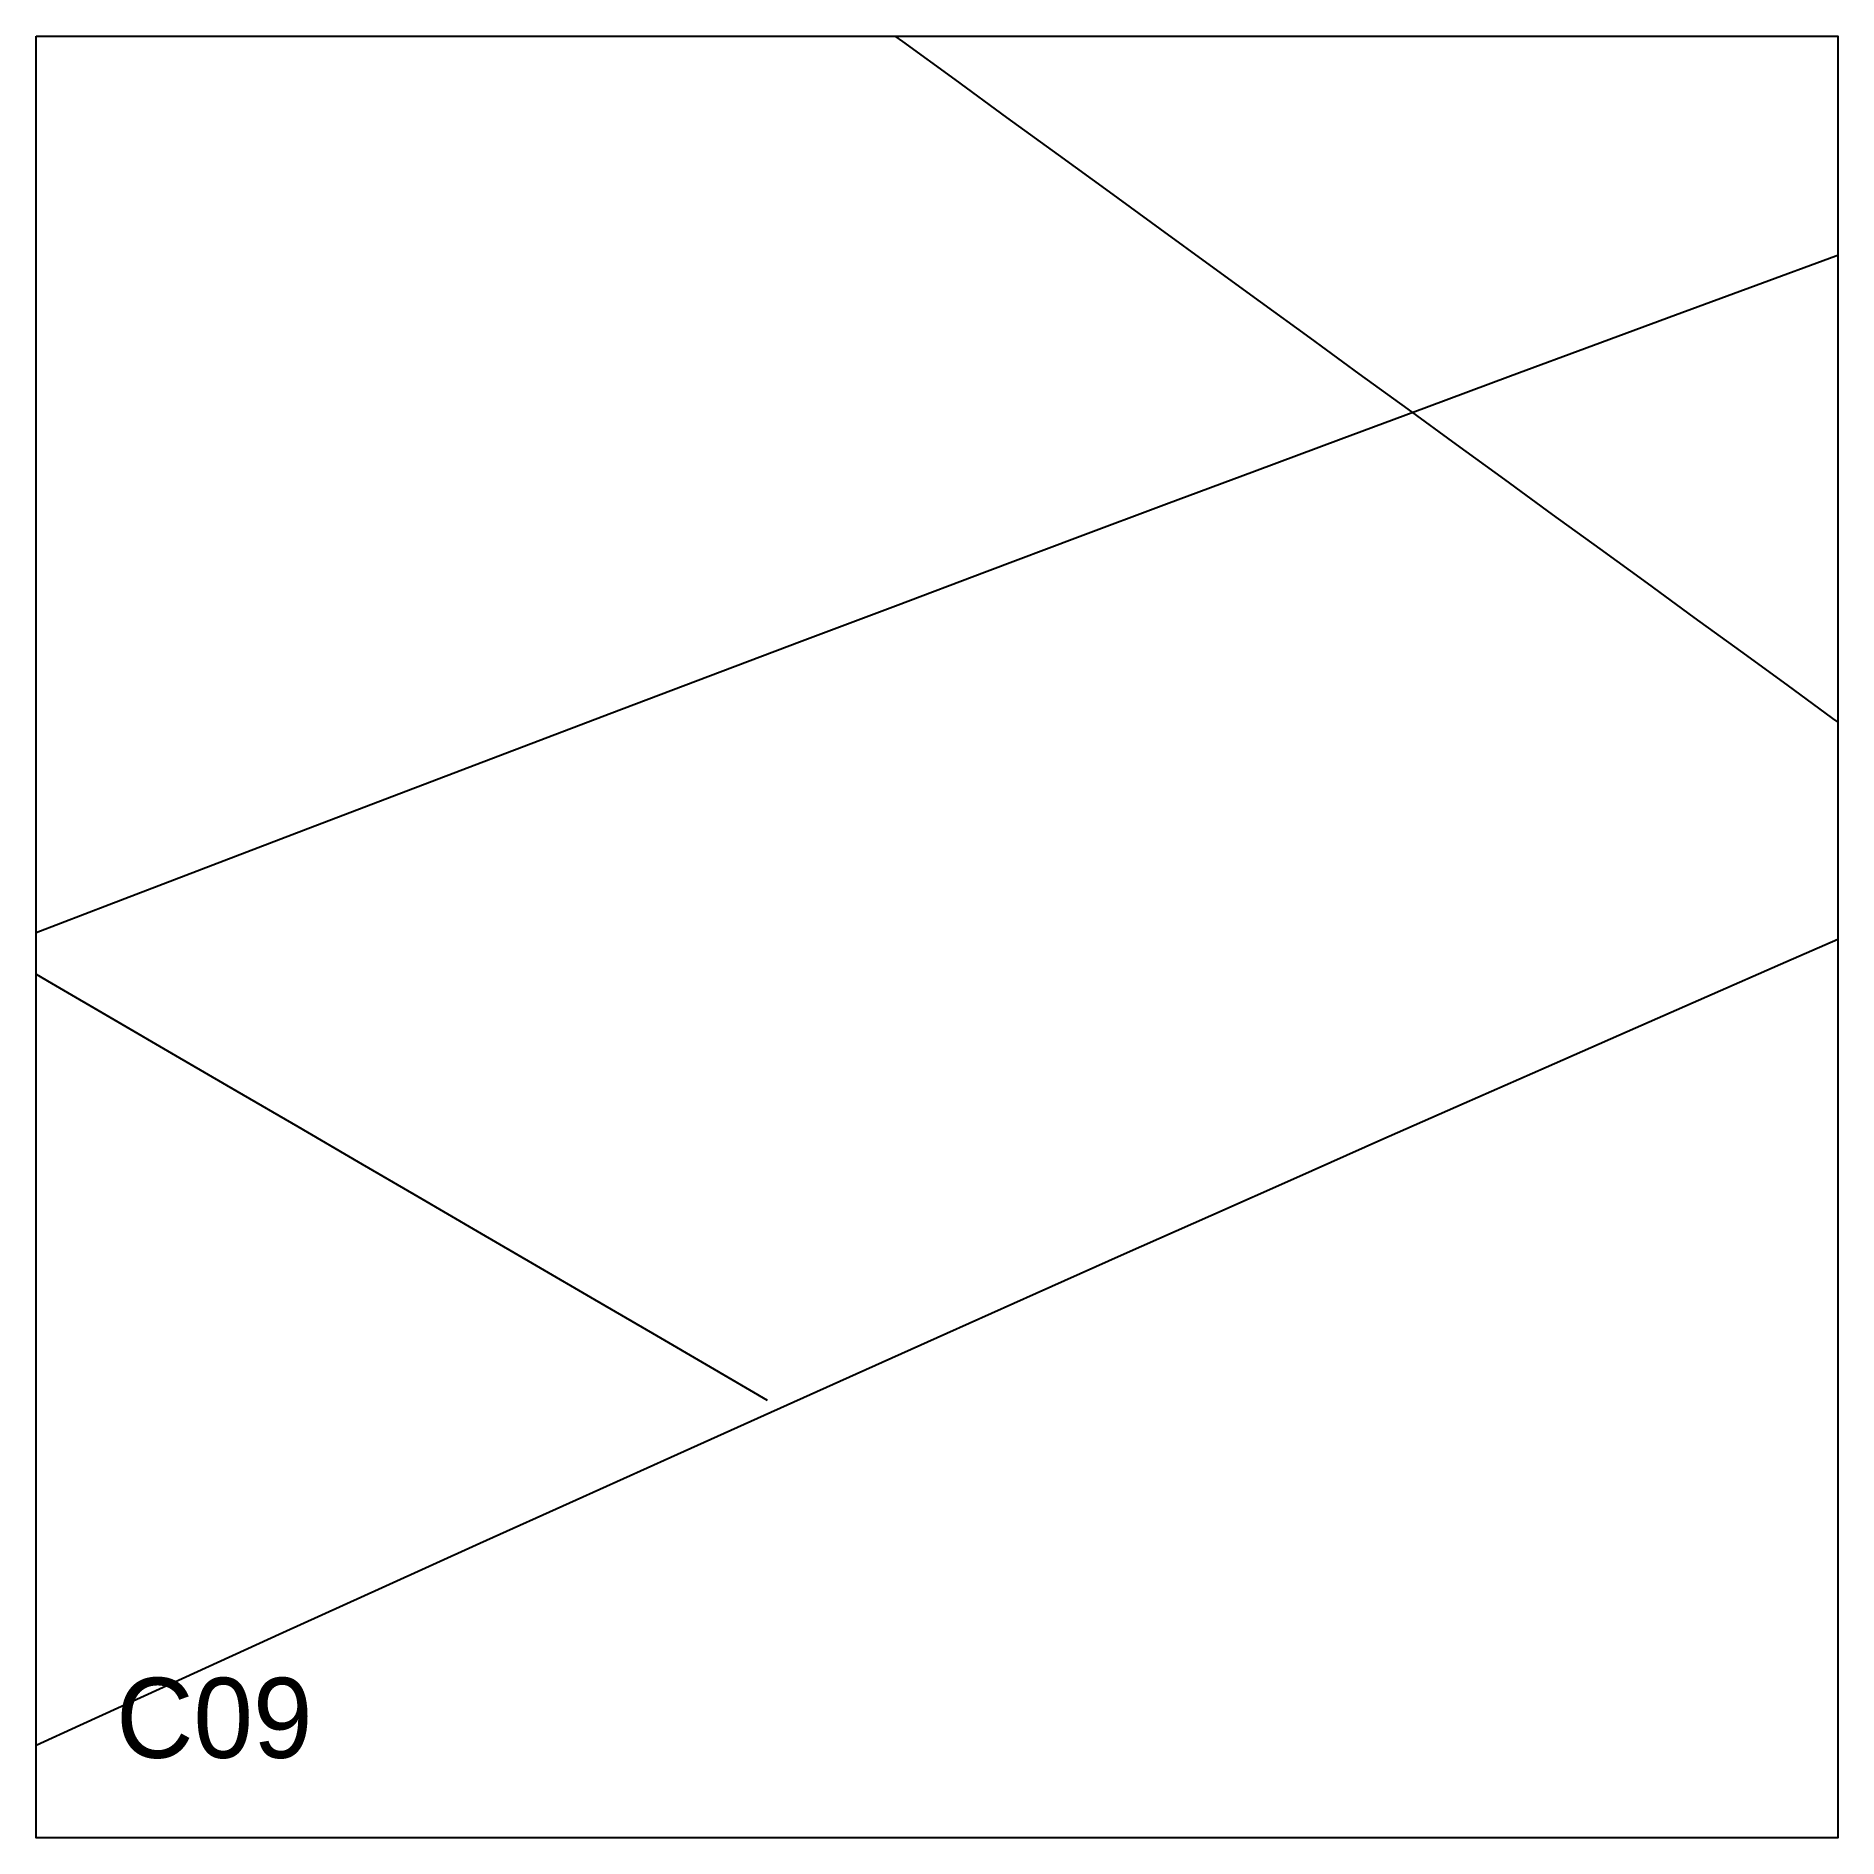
# Model space of a CAD drawing. Header units: millimetres. Extents: x 0 to 900, y 0 to 900.
import ezdxf

# ---------------------------------------------------------------- set-up
doc = ezdxf.new("R2010")
doc.units = ezdxf.units.MM
for name, color, linetype in [('CUT', 1, 'Continuous'), ('DECL', 30, 'Continuous'), ('HOUR', 7, 'Continuous'), ('HOUR15', 9, 'Continuous'), ('ID', 3, 'Continuous')]:
    doc.layers.add(name, color=color, linetype=linetype)

msp = doc.modelspace()

# ---------------------------------------------------------------- linework, layer by layer
at = {"layer": 'CUT'}
msp.add_lwpolyline([(0, 900), (900, 900), (900, 0), (0, 0), (0, 900)], close=True, dxfattribs=at)
at = {"layer": 'DECL'}
for points in [[(0, 452.24), (36.47, 466.24), (88.29, 486.07), (139.28, 505.55), (189.48, 524.69), (238.91, 543.49), (287.58, 561.96), (335.51, 580.11), (382.72, 597.95), (429.22, 615.48), (475.05, 632.72), (520.2, 649.66), (564.71, 666.32), (608.57, 682.71), (651.82, 698.82), (694.45, 714.67), (736.5, 730.26), (777.96, 745.6), (818.86, 760.7), (859.2, 775.55), (899.01, 790.17), (900, 790.53)], [(0, 46.39), (21.83, 56.36), (72.97, 79.68), (123.31, 102.58), (172.87, 125.08), (221.67, 147.19), (269.72, 168.91), (317.06, 190.25), (363.68, 211.24), (409.62, 231.86), (454.89, 252.14), (499.5, 272.08), (543.47, 291.69), (586.82, 310.98), (629.56, 329.95), (671.7, 348.61), (713.26, 366.97), (754.24, 385.03), (794.68, 402.81), (834.57, 420.3), (873.92, 437.52), (900, 448.9)]]:
    msp.add_lwpolyline(points, dxfattribs=at)
at = {"layer": 'HOUR'}
msp.add_lwpolyline([(0, 431.48), (7.72, 426.99), (38.85, 408.85), (69.73, 390.86), (100.35, 373.02), (130.72, 355.32), (160.85, 337.77), (190.74, 320.35), (220.39, 303.07), (249.81, 285.93), (279.01, 268.93), (307.97, 252.05), (336.72, 235.3), (365.24, 218.68)], dxfattribs=at)
at = {"layer": 'HOUR15'}
msp.add_lwpolyline([(428.94, 900), (432.78, 897.21), (458.88, 878.22), (484.78, 859.37), (510.49, 840.67), (536, 822.11), (561.31, 803.69), (586.44, 785.4), (611.39, 767.25), (636.15, 749.23), (660.73, 731.35), (685.14, 713.59), (709.38, 695.96), (733.44, 678.45), (757.33, 661.06), (781.06, 643.8), (804.63, 626.65), (828.04, 609.62), (851.29, 592.7), (874.38, 575.9), (897.32, 559.21), (900, 557.26)], dxfattribs=at)

# ---------------------------------------------------------------- texts
at = {"layer": 'ID'}
msp.add_text('C09', height=40, dxfattribs=at).set_placement((40, 40))

doc.saveas('drawing.dxf')
